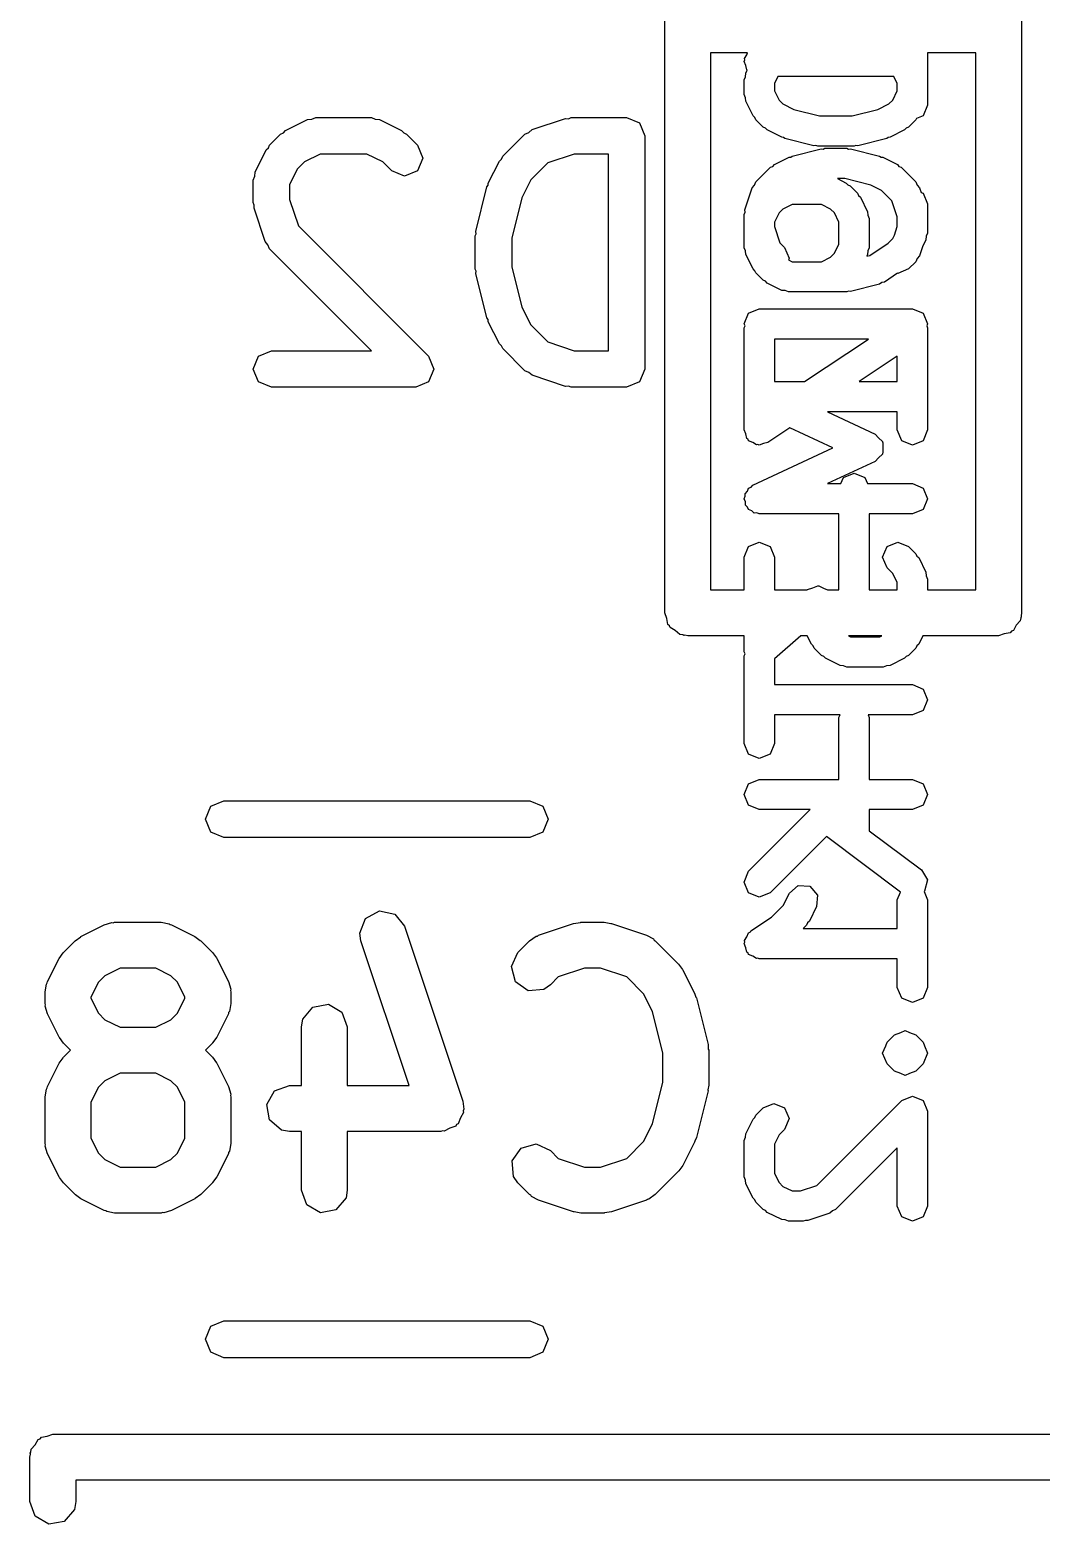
# Model space of a CAD drawing. Extents: x 1.69 to 4.61, y -2.76 to -1.24.
# Drawn here: x 1.9154 to 2.0455, y -2.1422 to -1.95 of the extents above; entities that cross this region are included whole.
import ezdxf

# ---------------------------------------------------------------- set-up
doc = ezdxf.new("R2010")
doc.units = 0
doc.header["$MEASUREMENT"] = 0
doc.layers.add('BLACK', color=7, linetype='CONTINUOUS')

msp = doc.modelspace()

# ---------------------------------------------------------------- linework, layer by layer
at = {"layer": 'BLACK', "linetype": 'CONTINUOUS'}
for p, q in [((1.99705, -2.025), (1.99705, -1.9225)), ((2.04295, -1.92901), (2.04295, -2.025)), ((2.00771, -1.95295), (2.00295, -1.95295)), ((2.00295, -1.95295), (2.00295, -2.02205)), ((2.00761, -1.95319), (2.00771, -1.95295)), ((2.03086, -1.95295), (2.03086, -1.95968)), ((2.03705, -1.95295), (2.03086, -1.95295)), ((2.03705, -2.02205), (2.03705, -1.95295)), ((2.00726, -1.95405), (2.00734, -1.95386)), ((2.00748, -1.95457), (2.00726, -1.95405)), ((2.0073, -1.95367), (2.00761, -1.95319)), ((2.00734, -1.95386), (2.0073, -1.95367)), ((2.00759, -1.95513), (2.00748, -1.95457)), ((2.00726, -1.95644), (2.00743, -1.95602)), ((2.00726, -1.95832), (2.00726, -1.95644)), ((2.00743, -1.95602), (2.00747, -1.95557)), ((2.00747, -1.95557), (2.00766, -1.95518)), ((2.00766, -1.95518), (2.00759, -1.95513)), ((2.01161, -1.956), (2.01116, -1.9569)), ((2.01116, -1.9569), (2.01116, -1.95786)), ((2.02651, -1.956), (2.01161, -1.956)), ((2.02696, -1.9569), (2.02651, -1.956)), ((2.02696, -1.95786), (2.02696, -1.9569)), ((2.00743, -1.95874), (2.00726, -1.95832)), ((2.00747, -1.95919), (2.00743, -1.95874)), ((2.01116, -1.95786), (2.01175, -1.95904)), ((2.02637, -1.95904), (2.02696, -1.95786)), ((2.0084, -1.96106), (2.00747, -1.95919)), ((2.01175, -1.95904), (2.01224, -1.95953)), ((2.01224, -1.95953), (2.01364, -1.96023)), ((2.01364, -1.96023), (2.01696, -1.96106)), ((2.02117, -1.96106), (2.02448, -1.96023)), ((2.02448, -1.96023), (2.02588, -1.95953)), ((2.02588, -1.95953), (2.02637, -1.95904)), ((2.03086, -1.95968), (2.03029, -1.96106)), ((1.94823, -1.96296), (1.95109, -1.96153)), ((1.95109, -1.96153), (1.95164, -1.96149)), ((1.95164, -1.96149), (1.95214, -1.96128)), ((1.95214, -1.96128), (1.95929, -1.96128)), ((1.95929, -1.96128), (1.95979, -1.96149)), ((1.95979, -1.96149), (1.96034, -1.96153)), ((1.96034, -1.96153), (1.96319, -1.96296)), ((1.97997, -1.96283), (1.98426, -1.9614)), ((1.98426, -1.9614), (1.98464, -1.96143)), ((1.98464, -1.96143), (1.985, -1.96128)), ((1.985, -1.96128), (1.99214, -1.96128)), ((1.99214, -1.96128), (1.9938, -1.96197)), ((1.9938, -1.96197), (1.99449, -1.96363)), ((2.00865, -1.96128), (2.0084, -1.96106)), ((2.00877, -1.96157), (2.00865, -1.96128)), ((2.00971, -1.96251), (2.00877, -1.96157)), ((2.01, -1.96263), (2.00971, -1.96251)), ((2.01021, -1.96288), (2.01, -1.96263)), ((2.01696, -1.96106), (2.02117, -1.96106)), ((2.02812, -1.96263), (2.02791, -1.96288)), ((2.02841, -1.96251), (2.02812, -1.96263)), ((2.02935, -1.96157), (2.02841, -1.96251)), ((2.02942, -1.96142), (2.02935, -1.96157)), ((2.03029, -1.96106), (2.02942, -1.96142)), ((1.9462, -1.96483), (1.94762, -1.9634)), ((1.94762, -1.9634), (1.94798, -1.96325)), ((1.94798, -1.96325), (1.94823, -1.96296)), ((1.96319, -1.96296), (1.96345, -1.96325)), ((1.96345, -1.96325), (1.9638, -1.9634)), ((1.9638, -1.9634), (1.96523, -1.96483)), ((1.9762, -1.96626), (1.97905, -1.9634)), ((1.97905, -1.9634), (1.97956, -1.96319)), ((1.97956, -1.96319), (1.97997, -1.96283)), ((1.99449, -1.96363), (1.99449, -1.99363)), ((2.01209, -1.96381), (2.01021, -1.96288)), ((2.01231, -1.96383), (2.01209, -1.96381)), ((2.01249, -1.96396), (2.01231, -1.96383)), ((2.01624, -1.9649), (2.01249, -1.96396)), ((2.02563, -1.96396), (2.02188, -1.9649)), ((2.02581, -1.96383), (2.02563, -1.96396)), ((2.02603, -1.96381), (2.02581, -1.96383)), ((2.02791, -1.96288), (2.02603, -1.96381)), ((1.94433, -1.9683), (1.94576, -1.96544)), ((1.94576, -1.96544), (1.94605, -1.96519)), ((1.94605, -1.96519), (1.9462, -1.96483)), ((1.9527, -1.96598), (1.95068, -1.96699)), ((1.95873, -1.96598), (1.9527, -1.96598)), ((1.96075, -1.96699), (1.95873, -1.96598)), ((1.96523, -1.96483), (1.96592, -1.96649)), ((1.96592, -1.96649), (1.96523, -1.96815)), ((1.97605, -1.96662), (1.9762, -1.96626)), ((1.98538, -1.96598), (1.98198, -1.96712)), ((1.98979, -1.96598), (1.98538, -1.96598)), ((1.98979, -1.99128), (1.98979, -1.96598)), ((2.01115, -1.96731), (2.01303, -1.96637)), ((2.01303, -1.96637), (2.01325, -1.96636)), ((2.01325, -1.96636), (2.01343, -1.96623)), ((2.01343, -1.96623), (2.01718, -1.96529)), ((2.01649, -1.96486), (2.01624, -1.9649)), ((2.01672, -1.96496), (2.01649, -1.96486)), ((2.02141, -1.96496), (2.01672, -1.96496)), ((2.01718, -1.96529), (2.01743, -1.96533)), ((2.01743, -1.96533), (2.01765, -1.96523)), ((2.01765, -1.96523), (2.02047, -1.96523)), ((2.02047, -1.96523), (2.0207, -1.96533)), ((2.0207, -1.96533), (2.02094, -1.96529)), ((2.02094, -1.96529), (2.02469, -1.96623)), ((2.02163, -1.96486), (2.02141, -1.96496)), ((2.02188, -1.9649), (2.02163, -1.96486)), ((2.02469, -1.96623), (2.02487, -1.96636)), ((2.02487, -1.96636), (2.02509, -1.96637)), ((2.02509, -1.96637), (2.02697, -1.96731)), ((1.94429, -1.96884), (1.94433, -1.9683)), ((1.94979, -1.96788), (1.94878, -1.9699)), ((1.95068, -1.96699), (1.94979, -1.96788)), ((1.96191, -1.96815), (1.96075, -1.96699)), ((1.96357, -1.96884), (1.96191, -1.96815)), ((1.96523, -1.96815), (1.96357, -1.96884)), ((1.97433, -1.96973), (1.97576, -1.96687)), ((1.97576, -1.96687), (1.97605, -1.96662)), ((1.98198, -1.96712), (1.97979, -1.96931)), ((2.00877, -1.96955), (2.01065, -1.96768)), ((2.01065, -1.96768), (2.01094, -1.96756)), ((2.01094, -1.96756), (2.01115, -1.96731)), ((2.02697, -1.96731), (2.02718, -1.96756)), ((2.02718, -1.96756), (2.02748, -1.96768)), ((2.02748, -1.96768), (2.02935, -1.96955)), ((1.94408, -1.96935), (1.94429, -1.96884)), ((1.94408, -1.97221), (1.94408, -1.96935)), ((1.94878, -1.9699), (1.94878, -1.97182)), ((1.97272, -1.97592), (1.97415, -1.97021)), ((1.97415, -1.97021), (1.97431, -1.96999)), ((1.97431, -1.96999), (1.97433, -1.96973)), ((1.97979, -1.96931), (1.97865, -1.9716)), ((2.00736, -1.97313), (2.0083, -1.97032)), ((2.0083, -1.97032), (2.0086, -1.96997)), ((2.0086, -1.96997), (2.00877, -1.96955)), ((2.02023, -1.96913), (2.01925, -1.96913)), ((2.01925, -1.96913), (2.0204, -1.96971)), ((2.02354, -1.96996), (2.02023, -1.96913)), ((2.0204, -1.96971), (2.02061, -1.96995)), ((2.02061, -1.96995), (2.02091, -1.97007)), ((2.02091, -1.97007), (2.02185, -1.97101)), ((2.02494, -1.97066), (2.02354, -1.96996)), ((2.02935, -1.96955), (2.02953, -1.96997)), ((2.02953, -1.96997), (2.02982, -1.97032)), ((2.02982, -1.97032), (2.03002, -1.9709)), ((1.94423, -1.97256), (1.94408, -1.97221)), ((1.94878, -1.97182), (1.94991, -1.97522)), ((1.97865, -1.9716), (1.97735, -1.97678)), ((2.02185, -1.97101), (2.02197, -1.97131)), ((2.02197, -1.97131), (2.02221, -1.97152)), ((2.02221, -1.97152), (2.02315, -1.97339)), ((2.02627, -1.97199), (2.02494, -1.97066)), ((2.02696, -1.97406), (2.02627, -1.97199)), ((2.03002, -1.9709), (2.03029, -1.97101)), ((2.03029, -1.97101), (2.03086, -1.97239)), ((1.9442, -1.97295), (1.94423, -1.97256)), ((1.94563, -1.97723), (1.9442, -1.97295)), ((2.00726, -1.97375), (2.00738, -1.97345)), ((2.00726, -1.97426), (2.00726, -1.97375)), ((2.00726, -1.97802), (2.00726, -1.97426)), ((2.00738, -1.97345), (2.00736, -1.97313)), ((2.01175, -1.97354), (2.01116, -1.97472)), ((2.01224, -1.97305), (2.01175, -1.97354)), ((2.01342, -1.97246), (2.01224, -1.97305)), ((2.01719, -1.97246), (2.01342, -1.97246)), ((2.01837, -1.97305), (2.01719, -1.97246)), ((2.01887, -1.97354), (2.01837, -1.97305)), ((2.01946, -1.97472), (2.01887, -1.97354)), ((2.02315, -1.97339), (2.02318, -1.97384)), ((2.02318, -1.97384), (2.02336, -1.97426)), ((2.02336, -1.97426), (2.02336, -1.97802)), ((2.02696, -1.97531), (2.02696, -1.97406)), ((2.03086, -1.97239), (2.03086, -1.97614)), ((1.94991, -1.97522), (1.96666, -1.99197)), ((1.97276, -1.97622), (1.97272, -1.97592)), ((2.01116, -1.97472), (2.01116, -1.97531)), ((2.01116, -1.97531), (2.01185, -1.97738)), ((2.01946, -1.97756), (2.01946, -1.97472)), ((2.02659, -1.97643), (2.02696, -1.97531)), ((2.03086, -1.97614), (2.03069, -1.97656)), ((1.94599, -1.97765), (1.94563, -1.97723)), ((1.9462, -1.97815), (1.94599, -1.97765)), ((1.97265, -1.97649), (1.97276, -1.97622)), ((1.97265, -1.98078), (1.97265, -1.97649)), ((1.97735, -1.97678), (1.97735, -1.98049)), ((2.00743, -1.97844), (2.00726, -1.97802)), ((2.01185, -1.97738), (2.01247, -1.978)), ((2.01247, -1.978), (2.01304, -1.97938)), ((2.01887, -1.97874), (2.01946, -1.97756)), ((2.02336, -1.97802), (2.02318, -1.97844)), ((2.02342, -1.97902), (2.02579, -1.97744)), ((2.02579, -1.97744), (2.02637, -1.97686)), ((2.02637, -1.97686), (2.02659, -1.97643)), ((2.0302, -1.97792), (2.02982, -1.97905)), ((2.03065, -1.97701), (2.0302, -1.97792)), ((2.03069, -1.97656), (2.03065, -1.97701)), ((1.95933, -1.99128), (1.9462, -1.97815)), ((2.00747, -1.97889), (2.00743, -1.97844)), ((2.0084, -1.98076), (2.00747, -1.97889)), ((2.01304, -1.97938), (2.01295, -1.97958)), ((2.01295, -1.97958), (2.01342, -1.97982)), ((2.01342, -1.97982), (2.01719, -1.97982)), ((2.01719, -1.97982), (2.01837, -1.97923)), ((2.01837, -1.97923), (2.01887, -1.97874)), ((2.02315, -1.97889), (2.02304, -1.97912)), ((2.02304, -1.97912), (2.02342, -1.97902)), ((2.02318, -1.97844), (2.02315, -1.97889)), ((2.02935, -1.97982), (2.02841, -1.98076)), ((2.02953, -1.9794), (2.02935, -1.97982)), ((2.02982, -1.97905), (2.02953, -1.9794)), ((1.97276, -1.98105), (1.97265, -1.98078)), ((1.97272, -1.98135), (1.97276, -1.98105)), ((1.97415, -1.98706), (1.97272, -1.98135)), ((1.97735, -1.98049), (1.97865, -1.98567)), ((2.00865, -1.98098), (2.0084, -1.98076)), ((2.00877, -1.98127), (2.00865, -1.98098)), ((2.00971, -1.98221), (2.00877, -1.98127)), ((2.02701, -1.98132), (2.0253, -1.98245)), ((2.02703, -1.98133), (2.02701, -1.98132)), ((2.02841, -1.98076), (2.02703, -1.98133)), ((2.01, -1.98233), (2.00971, -1.98221)), ((2.01021, -1.98258), (2.01, -1.98233)), ((2.01209, -1.98351), (2.01021, -1.98258)), ((2.01254, -1.98355), (2.01209, -1.98351)), ((2.01296, -1.98372), (2.01254, -1.98355)), ((2.02047, -1.98372), (2.01296, -1.98372)), ((2.0207, -1.98362), (2.02047, -1.98372)), ((2.02094, -1.98366), (2.0207, -1.98362)), ((2.02469, -1.98272), (2.02094, -1.98366)), ((2.02497, -1.98252), (2.02469, -1.98272)), ((2.0253, -1.98245), (2.02497, -1.98252)), ((1.97865, -1.98567), (1.97979, -1.98796)), ((1.97431, -1.98728), (1.97415, -1.98706)), ((1.97433, -1.98754), (1.97431, -1.98728)), ((1.97576, -1.9904), (1.97433, -1.98754)), ((2.00726, -1.98782), (2.00783, -1.98644)), ((2.00783, -1.98644), (2.00921, -1.98587)), ((2.00921, -1.98587), (2.02891, -1.98587)), ((2.02891, -1.98587), (2.03029, -1.98644)), ((2.03029, -1.98644), (2.03086, -1.98782)), ((1.97979, -1.98796), (1.98198, -1.99015)), ((2.00737, -1.98808), (2.00726, -1.98782)), ((2.00726, -1.98834), (2.00737, -1.98808)), ((2.00726, -2.00147), (2.00726, -1.98834)), ((2.03086, -1.98782), (2.03075, -1.98808)), ((2.03075, -1.98808), (2.03086, -1.98834)), ((2.03086, -1.98834), (2.03086, -2.00147)), ((1.94477, -1.99197), (1.94643, -1.99128)), ((1.94643, -1.99128), (1.95933, -1.99128)), ((1.97605, -1.99065), (1.97576, -1.9904)), ((1.9762, -1.99101), (1.97605, -1.99065)), ((1.97905, -1.99387), (1.9762, -1.99101)), ((1.98198, -1.99015), (1.98538, -1.99128)), ((1.98538, -1.99128), (1.98979, -1.99128)), ((2.01116, -1.98977), (2.01116, -1.99525)), ((2.02325, -1.98977), (2.01116, -1.98977)), ((2.01502, -1.99525), (2.02325, -1.98977)), ((1.94408, -1.99363), (1.94477, -1.99197)), ((1.96666, -1.99197), (1.96735, -1.99363)), ((2.02696, -1.99198), (2.02205, -1.99525)), ((2.02696, -1.99525), (2.02696, -1.99198)), ((1.94477, -1.9953), (1.94408, -1.99363)), ((1.94643, -1.99598), (1.94477, -1.9953)), ((1.96666, -1.9953), (1.965, -1.99598)), ((1.96735, -1.99363), (1.96666, -1.9953)), ((1.97956, -1.99408), (1.97905, -1.99387)), ((1.97997, -1.99443), (1.97956, -1.99408)), ((1.98426, -1.99586), (1.97997, -1.99443)), ((1.9938, -1.9953), (1.99214, -1.99598)), ((1.99449, -1.99363), (1.9938, -1.9953)), ((2.01116, -1.99525), (2.01502, -1.99525)), ((2.02205, -1.99525), (2.02696, -1.99525)), ((1.965, -1.99598), (1.94643, -1.99598)), ((1.98464, -1.99584), (1.98426, -1.99586)), ((1.985, -1.99598), (1.98464, -1.99584)), ((1.99214, -1.99598), (1.985, -1.99598)), ((2.02696, -1.99915), (2.018, -1.99915)), ((2.018, -1.99915), (2.02411, -2.002)), ((2.02696, -2.00147), (2.02696, -1.99915)), ((2.01315, -2.00119), (2.01029, -2.00309)), ((2.01867, -2.00377), (2.01315, -2.00119)), ((2.00748, -2.00199), (2.00726, -2.00147)), ((2.00759, -2.00255), (2.00748, -2.00199)), ((2.00776, -2.00266), (2.00759, -2.00255)), ((2.00783, -2.00285), (2.00776, -2.00266)), ((2.00836, -2.00307), (2.00783, -2.00285)), ((2.00883, -2.00338), (2.00836, -2.00307)), ((2.01029, -2.00309), (2.00974, -2.0032)), ((2.02411, -2.002), (2.02456, -2.00249)), ((2.02456, -2.00249), (2.02505, -2.00294)), ((2.02505, -2.00294), (2.02505, -2.00303)), ((2.02505, -2.00303), (2.02511, -2.0031)), ((2.02511, -2.0031), (2.02509, -2.00377)), ((2.02753, -2.00285), (2.02696, -2.00147)), ((2.02891, -2.00342), (2.02753, -2.00285)), ((2.03029, -2.00285), (2.02891, -2.00342)), ((2.03086, -2.00147), (2.03029, -2.00285)), ((2.00839, -2.00857), (2.01867, -2.00377)), ((2.00903, -2.00334), (2.00883, -2.00338)), ((2.00921, -2.00342), (2.00903, -2.00334)), ((2.00974, -2.0032), (2.00921, -2.00342)), ((2.02456, -2.00504), (2.02411, -2.00553)), ((2.02505, -2.00459), (2.02456, -2.00504)), ((2.02511, -2.00443), (2.02505, -2.0045)), ((2.02505, -2.0045), (2.02505, -2.00459)), ((2.02509, -2.00377), (2.02511, -2.00443)), ((2.02411, -2.00553), (2.018, -2.00838)), ((2.00783, -2.00895), (2.00815, -2.00882)), ((2.00815, -2.00882), (2.00839, -2.00857)), ((2.018, -2.00838), (2.0197, -2.00838)), ((2.0197, -2.00838), (2.02003, -2.00759)), ((2.02003, -2.00759), (2.02141, -2.00702)), ((2.02141, -2.00702), (2.02278, -2.00759)), ((2.02278, -2.00759), (2.02311, -2.00838)), ((2.02311, -2.00838), (2.02891, -2.00838)), ((2.02891, -2.00838), (2.03029, -2.00895)), ((2.00726, -2.01033), (2.00739, -2.01001)), ((2.00742, -2.01073), (2.00726, -2.01033)), ((2.00738, -2.00967), (2.00767, -2.00935)), ((2.00739, -2.01001), (2.00738, -2.00967)), ((2.00744, -2.01116), (2.00742, -2.01073)), ((2.00767, -2.00935), (2.00783, -2.00895)), ((2.03029, -2.00895), (2.03086, -2.01033)), ((2.03086, -2.01033), (2.03029, -2.01171)), ((2.0077, -2.01139), (2.00744, -2.01116)), ((2.00783, -2.01171), (2.0077, -2.01139)), ((2.00823, -2.01188), (2.00783, -2.01171)), ((2.00854, -2.01217), (2.00823, -2.01188)), ((2.00889, -2.01215), (2.00854, -2.01217)), ((2.00921, -2.01228), (2.00889, -2.01215)), ((2.01946, -2.01228), (2.00921, -2.01228)), ((2.01946, -2.02205), (2.01946, -2.01228)), ((2.02891, -2.01228), (2.02336, -2.01228)), ((2.02336, -2.01228), (2.02336, -2.02205)), ((2.03029, -2.01171), (2.02891, -2.01228)), ((2.00726, -2.01784), (2.00783, -2.01646)), ((2.00783, -2.01646), (2.00921, -2.01589)), ((2.00921, -2.01589), (2.01059, -2.01646)), ((2.01059, -2.01646), (2.01116, -2.01784)), ((2.02508, -2.01784), (2.02566, -2.01646)), ((2.02566, -2.01646), (2.02703, -2.01589)), ((2.02703, -2.01589), (2.02841, -2.01646)), ((2.02841, -2.01646), (2.02935, -2.0174)), ((2.00726, -2.02205), (2.00726, -2.01784)), ((2.01116, -2.01784), (2.01116, -2.02205)), ((2.02566, -2.01922), (2.02508, -2.01784)), ((2.02935, -2.0174), (2.02947, -2.01769)), ((2.02947, -2.01769), (2.02972, -2.0179)), ((2.02972, -2.0179), (2.03065, -2.01978)), ((2.02637, -2.01993), (2.02566, -2.01922)), ((2.02696, -2.02111), (2.02637, -2.01993)), ((2.03065, -2.01978), (2.03069, -2.02023)), ((2.03069, -2.02023), (2.03086, -2.02065)), ((2.00295, -2.02205), (2.00726, -2.02205)), ((2.01116, -2.02205), (2.01538, -2.02205)), ((2.01538, -2.02205), (2.01543, -2.022)), ((2.01543, -2.022), (2.01608, -2.02178)), ((2.01608, -2.02178), (2.01672, -2.02152)), ((2.01672, -2.02152), (2.01678, -2.02154)), ((2.01678, -2.02154), (2.01685, -2.02152)), ((2.01685, -2.02152), (2.01746, -2.02183)), ((2.01746, -2.02183), (2.018, -2.02205)), ((2.018, -2.02205), (2.01946, -2.02205)), ((2.02336, -2.02205), (2.02696, -2.02205)), ((2.02696, -2.02205), (2.02696, -2.02111)), ((2.03086, -2.02065), (2.03086, -2.02205)), ((2.03086, -2.02205), (2.03705, -2.02205)), ((1.99731, -2.02572), (1.99705, -2.025)), ((1.99744, -2.02648), (1.99731, -2.02572)), ((2.04277, -2.02601), (2.04228, -2.0266)), ((2.04284, -2.02563), (2.04277, -2.02601)), ((2.04291, -2.02551), (2.04284, -2.02563)), ((2.04295, -2.025), (2.04289, -2.02538)), ((2.04289, -2.02538), (2.04291, -2.02551)), ((1.99765, -2.02665), (1.99744, -2.02648)), ((1.99774, -2.0269), (1.99765, -2.02665)), ((1.9984, -2.02728), (1.99774, -2.0269)), ((1.99899, -2.02777), (1.9984, -2.02728)), ((1.99937, -2.02784), (1.99899, -2.02777)), ((1.99949, -2.02791), (1.99937, -2.02784)), ((1.99962, -2.02789), (1.99949, -2.02791)), ((2, -2.02795), (1.99962, -2.02789)), ((2.00726, -2.02795), (2, -2.02795)), ((2.00726, -2.03003), (2.00726, -2.02795)), ((2.01455, -2.02795), (2.01116, -2.03092)), ((2.01537, -2.02795), (2.01455, -2.02795)), ((2.01591, -2.02903), (2.01537, -2.02795)), ((2.02067, -2.02795), (2.02093, -2.02808)), ((2.02496, -2.02795), (2.02067, -2.02795)), ((2.02093, -2.02808), (2.0247, -2.02808)), ((2.0247, -2.02808), (2.02496, -2.02795)), ((2.03025, -2.02795), (2.02972, -2.02903)), ((2.04, -2.02795), (2.03025, -2.02795)), ((2.04072, -2.02769), (2.04, -2.02795)), ((2.04148, -2.02756), (2.04072, -2.02769)), ((2.04165, -2.02735), (2.04148, -2.02756)), ((2.0419, -2.02726), (2.04165, -2.02735)), ((2.04228, -2.0266), (2.0419, -2.02726)), ((2.00737, -2.03029), (2.00726, -2.03003)), ((2.01615, -2.02924), (2.01591, -2.02903)), ((2.01627, -2.02954), (2.01615, -2.02924)), ((2.01721, -2.03047), (2.01627, -2.02954)), ((2.02935, -2.02954), (2.02841, -2.03047)), ((2.02947, -2.02924), (2.02935, -2.02954)), ((2.02972, -2.02903), (2.02947, -2.02924)), ((2.00726, -2.03055), (2.00737, -2.03029)), ((2.00726, -2.04181), (2.00726, -2.03055)), ((2.01116, -2.03092), (2.01116, -2.03423)), ((2.01751, -2.0306), (2.01721, -2.03047)), ((2.01772, -2.03084), (2.01751, -2.0306)), ((2.0196, -2.03178), (2.01772, -2.03084)), ((2.02005, -2.03181), (2.0196, -2.03178)), ((2.02047, -2.03198), (2.02005, -2.03181)), ((2.02558, -2.03181), (2.02516, -2.03198)), ((2.02603, -2.03178), (2.02558, -2.03181)), ((2.02791, -2.03084), (2.02603, -2.03178)), ((2.02812, -2.0306), (2.02791, -2.03084)), ((2.02841, -2.03047), (2.02812, -2.0306)), ((2.02516, -2.03198), (2.02047, -2.03198)), ((2.01116, -2.03423), (2.02891, -2.03423)), ((2.02891, -2.03423), (2.03029, -2.0348)), ((2.03029, -2.0348), (2.03086, -2.03618)), ((2.03029, -2.03756), (2.02891, -2.03813)), ((2.03086, -2.03618), (2.03029, -2.03756)), ((2.0196, -2.03813), (2.01116, -2.03813)), ((2.01116, -2.03813), (2.01116, -2.04181)), ((2.01946, -2.03848), (2.0196, -2.03813)), ((2.01946, -2.04642), (2.01946, -2.03848)), ((2.02891, -2.03813), (2.02321, -2.03813)), ((2.02321, -2.03813), (2.02336, -2.03848)), ((2.02336, -2.03848), (2.02336, -2.04642)), ((2.00783, -2.04319), (2.00726, -2.04181)), ((2.00921, -2.04376), (2.00783, -2.04319)), ((2.01059, -2.04319), (2.00921, -2.04376)), ((2.01116, -2.04181), (2.01059, -2.04319)), ((2.00726, -2.04837), (2.00783, -2.04699)), ((2.00783, -2.04699), (2.00921, -2.04642)), ((2.00921, -2.04642), (2.01946, -2.04642)), ((2.02336, -2.04642), (2.02891, -2.04642)), ((2.02891, -2.04642), (2.03029, -2.04699)), ((2.03029, -2.04699), (2.03086, -2.04837)), ((1.93864, -2.04987), (1.94031, -2.04917)), ((1.94031, -2.04917), (1.97969, -2.04917)), ((1.97969, -2.04917), (1.98136, -2.04987)), ((2.00783, -2.04975), (2.00726, -2.04837)), ((2.03086, -2.04837), (2.03029, -2.04975)), ((1.93795, -2.05154), (1.93864, -2.04987)), ((1.98136, -2.04987), (1.98205, -2.05154)), ((2.00921, -2.05032), (2.00783, -2.04975)), ((2.00783, -2.05825), (2.01576, -2.05032)), ((2.01576, -2.05032), (2.00921, -2.05032)), ((2.02891, -2.05032), (2.02336, -2.05032)), ((2.02336, -2.05032), (2.02336, -2.05303)), ((2.03029, -2.04975), (2.02891, -2.05032)), ((1.93864, -2.05321), (1.93795, -2.05154)), ((1.98205, -2.05154), (1.98136, -2.05321)), ((2.02336, -2.05303), (2.03008, -2.05807)), ((1.94031, -2.0539), (1.93864, -2.05321)), ((1.97969, -2.0539), (1.94031, -2.0539)), ((1.98136, -2.05321), (1.97969, -2.0539)), ((2.01784, -2.05376), (2.01059, -2.06101)), ((2.02738, -2.06092), (2.01784, -2.05376)), ((2.00726, -2.05963), (2.00783, -2.05825)), ((2.03008, -2.05807), (2.03084, -2.05936)), ((2.00783, -2.06101), (2.00726, -2.05963)), ((2.0131, -2.06106), (2.01422, -2.06008)), ((2.01422, -2.06008), (2.01571, -2.06018)), ((2.01571, -2.06018), (2.01669, -2.06131)), ((2.03084, -2.05936), (2.03047, -2.0608)), ((2.00921, -2.06158), (2.00783, -2.06101)), ((2.01059, -2.06101), (2.00921, -2.06158)), ((2.01078, -2.06417), (2.0123, -2.06265)), ((2.0123, -2.06265), (2.0131, -2.06106)), ((2.01669, -2.06131), (2.01658, -2.0628)), ((2.02696, -2.06193), (2.02738, -2.06092)), ((2.02696, -2.06561), (2.02696, -2.06193)), ((2.03047, -2.0608), (2.03041, -2.06084)), ((2.03041, -2.06084), (2.03086, -2.06193)), ((2.03086, -2.06193), (2.03086, -2.07319)), ((1.9578, -2.06619), (1.95854, -2.06431)), ((1.95854, -2.06431), (1.96032, -2.06335)), ((1.96032, -2.06335), (1.9623, -2.06375)), ((1.9623, -2.06375), (1.96355, -2.06533)), ((2.00813, -2.06593), (2.01078, -2.06417)), ((2.01658, -2.0628), (2.01565, -2.06468)), ((1.92193, -2.06663), (1.92493, -2.06513)), ((1.92493, -2.06513), (1.92592, -2.06483)), ((1.92592, -2.06483), (1.92609, -2.06488)), ((1.92609, -2.06488), (1.92625, -2.06481)), ((1.92625, -2.06481), (1.93225, -2.06481)), ((1.93225, -2.06481), (1.93326, -2.06499)), ((1.93326, -2.06499), (1.9334, -2.06511)), ((1.9334, -2.06511), (1.93357, -2.06513)), ((1.93357, -2.06513), (1.93657, -2.06663)), ((1.95795, -2.0672), (1.9578, -2.06619)), ((1.96355, -2.06533), (1.97105, -2.08783)), ((1.98068, -2.06658), (1.98081, -2.06647)), ((1.98081, -2.06647), (1.98531, -2.06497)), ((1.98531, -2.06497), (1.98619, -2.06484)), ((1.98619, -2.06484), (1.98625, -2.06481)), ((1.98625, -2.06481), (1.98925, -2.06481)), ((1.98925, -2.06481), (1.99012, -2.06497)), ((1.99012, -2.06497), (1.99018, -2.06497)), ((1.99018, -2.06497), (1.99468, -2.06647)), ((1.99468, -2.06647), (1.99558, -2.06695)), ((2.00761, -2.0667), (2.00783, -2.06618)), ((2.00783, -2.06618), (2.00802, -2.0661)), ((2.00802, -2.0661), (2.00813, -2.06593)), ((2.01528, -2.06518), (2.01486, -2.06561)), ((2.01486, -2.06561), (2.02696, -2.06561)), ((2.0154, -2.06489), (2.01528, -2.06518)), ((2.01565, -2.06468), (2.0154, -2.06489)), ((1.91967, -2.06868), (1.92117, -2.06718)), ((1.92117, -2.06718), (1.92189, -2.06667)), ((1.92189, -2.06667), (1.92193, -2.06663)), ((1.93657, -2.06663), (1.93728, -2.06715)), ((1.93728, -2.06715), (1.93734, -2.06718)), ((1.93734, -2.06718), (1.93884, -2.06868)), ((1.96415, -2.08581), (1.95795, -2.0672)), ((1.97816, -2.06868), (1.97966, -2.06718)), ((1.97966, -2.06718), (1.9805, -2.06659)), ((1.9805, -2.06659), (1.98068, -2.06658)), ((1.99558, -2.06695), (1.99567, -2.0671)), ((1.99567, -2.0671), (1.99583, -2.06718)), ((1.99583, -2.06718), (1.99883, -2.07018)), ((2.00726, -2.06756), (2.00734, -2.06737)), ((2.00748, -2.06808), (2.00726, -2.06756)), ((2.0073, -2.06717), (2.00761, -2.0667)), ((2.00734, -2.06737), (2.0073, -2.06717)), ((2.00759, -2.06864), (2.00748, -2.06808)), ((1.91761, -2.07245), (1.91911, -2.06945)), ((1.91911, -2.06945), (1.91964, -2.06874)), ((1.91964, -2.06874), (1.91967, -2.06868)), ((1.93884, -2.06868), (1.93935, -2.0694)), ((1.93935, -2.0694), (1.93939, -2.06945)), ((1.93939, -2.06945), (1.94089, -2.07245)), ((1.97731, -2.07051), (1.97816, -2.06868)), ((1.99883, -2.07018), (1.99934, -2.0709)), ((2.00776, -2.06875), (2.00759, -2.06864)), ((2.00783, -2.06894), (2.00776, -2.06875)), ((2.00836, -2.06915), (2.00783, -2.06894)), ((2.00883, -2.06947), (2.00836, -2.06915)), ((2.00903, -2.06943), (2.00883, -2.06947)), ((2.00921, -2.06951), (2.00903, -2.06943)), ((2.02696, -2.06951), (2.00921, -2.06951)), ((2.02696, -2.07319), (2.02696, -2.06951)), ((1.925, -2.07169), (1.92418, -2.07252)), ((1.92695, -2.07072), (1.925, -2.07169)), ((1.93156, -2.07072), (1.92695, -2.07072)), ((1.9335, -2.07169), (1.93156, -2.07072)), ((1.93433, -2.07252), (1.9335, -2.07169)), ((1.97783, -2.07246), (1.97731, -2.07051)), ((1.98334, -2.07185), (1.98234, -2.07286)), ((1.98673, -2.07072), (1.98334, -2.07185)), ((1.98877, -2.07072), (1.98673, -2.07072)), ((1.99215, -2.07185), (1.98877, -2.07072)), ((1.99432, -2.07402), (1.99215, -2.07185)), ((1.99934, -2.0709), (1.99939, -2.07095)), ((1.99939, -2.07095), (2.00089, -2.07395)), ((1.9173, -2.07377), (1.91748, -2.07276)), ((1.9173, -2.07527), (1.9173, -2.07377)), ((1.91748, -2.07276), (1.91759, -2.07262)), ((1.91759, -2.07262), (1.91761, -2.07245)), ((1.92418, -2.07252), (1.92321, -2.07446)), ((1.9353, -2.07446), (1.93433, -2.07252)), ((1.94089, -2.07245), (1.94119, -2.07343)), ((1.94119, -2.07343), (1.94115, -2.0736)), ((1.94115, -2.0736), (1.94121, -2.07377)), ((1.94121, -2.07377), (1.94121, -2.07527)), ((1.97948, -2.07362), (1.97783, -2.07246)), ((1.9815, -2.07344), (1.97948, -2.07362)), ((1.98234, -2.07286), (1.9815, -2.07344)), ((1.99546, -2.0763), (1.99432, -2.07402)), ((2.00089, -2.07395), (2.00103, -2.07443)), ((2.02753, -2.07456), (2.02696, -2.07319)), ((2.03086, -2.07319), (2.03029, -2.07456)), ((1.91736, -2.07543), (1.9173, -2.07527)), ((1.91732, -2.0756), (1.91736, -2.07543)), ((1.91761, -2.07659), (1.91732, -2.0756)), ((1.92321, -2.07446), (1.92321, -2.07457)), ((1.92321, -2.07457), (1.92418, -2.07652)), ((1.93433, -2.07652), (1.9353, -2.07457)), ((1.9353, -2.07457), (1.9353, -2.07446)), ((1.94121, -2.07527), (1.94103, -2.07628)), ((1.95048, -2.07726), (1.95177, -2.07571)), ((1.95177, -2.07571), (1.95376, -2.07536)), ((1.95376, -2.07536), (1.95551, -2.07637)), ((2.00103, -2.07443), (2.00111, -2.07455)), ((2.00111, -2.07455), (2.00261, -2.08055)), ((2.02891, -2.07514), (2.02753, -2.07456)), ((2.03029, -2.07456), (2.02891, -2.07514)), ((1.91911, -2.07959), (1.91761, -2.07659)), ((1.92418, -2.07652), (1.925, -2.07734)), ((1.925, -2.07734), (1.92695, -2.07831)), ((1.93156, -2.07831), (1.9335, -2.07734)), ((1.9335, -2.07734), (1.93433, -2.07652)), ((1.94089, -2.07659), (1.93939, -2.07959)), ((1.94091, -2.07641), (1.94089, -2.07659)), ((1.94103, -2.07628), (1.94091, -2.07641)), ((1.9503, -2.07827), (1.95048, -2.07726)), ((1.95551, -2.07637), (1.9562, -2.07827)), ((1.99679, -2.08163), (1.99546, -2.0763)), ((1.91916, -2.07963), (1.91911, -2.07959)), ((1.91967, -2.08035), (1.91916, -2.07963)), ((1.92695, -2.07831), (1.93156, -2.07831)), ((1.93939, -2.07959), (1.93887, -2.0803)), ((1.9503, -2.08581), (1.9503, -2.07827)), ((1.9562, -2.07827), (1.9562, -2.08581)), ((2.02566, -2.08025), (2.02659, -2.07931)), ((2.02659, -2.07931), (2.0274, -2.07898)), ((2.02659, -2.07931), (2.02659, -2.07931)), ((2.02659, -2.07931), (2.02659, -2.07931)), ((2.0274, -2.07898), (2.02797, -2.07874)), ((2.02797, -2.07874), (2.02797, -2.07874)), ((2.02797, -2.07874), (2.02854, -2.07898)), ((2.02854, -2.07898), (2.02935, -2.07931)), ((2.02935, -2.07931), (2.02935, -2.07931)), ((2.02935, -2.07931), (2.03029, -2.08025)), ((1.92058, -2.08127), (1.91967, -2.08035)), ((1.91967, -2.08218), (1.92058, -2.08127)), ((1.93884, -2.08035), (1.93793, -2.08127)), ((1.93793, -2.08127), (1.93884, -2.08218)), ((1.93887, -2.0803), (1.93884, -2.08035)), ((1.99679, -2.0854), (1.99679, -2.08163)), ((2.00261, -2.08055), (2.00265, -2.08114)), ((2.00265, -2.08114), (2.0027, -2.08127)), ((2.0027, -2.08127), (2.0027, -2.08577)), ((2.02508, -2.08163), (2.02547, -2.08069)), ((2.02566, -2.08301), (2.02508, -2.08163)), ((2.02547, -2.08069), (2.02566, -2.08025)), ((2.02566, -2.08025), (2.02566, -2.08025)), ((2.02566, -2.08025), (2.02566, -2.08025)), ((2.03029, -2.08025), (2.03047, -2.08069)), ((2.03086, -2.08163), (2.03029, -2.08301)), ((2.03047, -2.08069), (2.03086, -2.08163)), ((1.91761, -2.08594), (1.91911, -2.08294)), ((1.91911, -2.08294), (1.91964, -2.08224)), ((1.91964, -2.08224), (1.91967, -2.08218)), ((1.93884, -2.08218), (1.93935, -2.0829)), ((1.93935, -2.0829), (1.93939, -2.08294)), ((1.93939, -2.08294), (1.94089, -2.08594)), ((2.02659, -2.08395), (2.02566, -2.08301)), ((2.02566, -2.08301), (2.02566, -2.08301)), ((2.03029, -2.08301), (2.02935, -2.08395)), ((1.925, -2.08519), (1.92418, -2.08601)), ((1.92695, -2.08422), (1.925, -2.08519)), ((1.93156, -2.08422), (1.92695, -2.08422)), ((1.9335, -2.08519), (1.93156, -2.08422)), ((1.93433, -2.08601), (1.9335, -2.08519)), ((1.99546, -2.09073), (1.99679, -2.0854)), ((2.0027, -2.08577), (2.0026, -2.08635)), ((2.0274, -2.08428), (2.02659, -2.08395)), ((2.02797, -2.08452), (2.0274, -2.08428)), ((2.02854, -2.08428), (2.02797, -2.08452)), ((2.02797, -2.08452), (2.02797, -2.08452)), ((2.02797, -2.08452), (2.02797, -2.08452)), ((2.02935, -2.08395), (2.02854, -2.08428)), ((1.9173, -2.08727), (1.91748, -2.08626)), ((1.9173, -2.09326), (1.9173, -2.08727)), ((1.91748, -2.08626), (1.91759, -2.08612)), ((1.91759, -2.08612), (1.91761, -2.08594)), ((1.92418, -2.08601), (1.92321, -2.08796)), ((1.9353, -2.08796), (1.93433, -2.08601)), ((1.94089, -2.08594), (1.94119, -2.08693)), ((1.94119, -2.08693), (1.94115, -2.0871)), ((1.94115, -2.0871), (1.94121, -2.08727)), ((1.94121, -2.08727), (1.94121, -2.09326)), ((1.94584, -2.08825), (1.94685, -2.0865)), ((1.94685, -2.0865), (1.94875, -2.08581)), ((1.94875, -2.08581), (1.9503, -2.08581)), ((1.9562, -2.08581), (1.96415, -2.08581)), ((2.00261, -2.08648), (2.00111, -2.09248)), ((2.0026, -2.08635), (2.00261, -2.08648)), ((2.02753, -2.08775), (2.02891, -2.08718)), ((2.02891, -2.08718), (2.03029, -2.08775)), ((1.92321, -2.08796), (1.92321, -2.09257)), ((1.9353, -2.09257), (1.9353, -2.08796)), ((1.94619, -2.09024), (1.94584, -2.08825)), ((1.97116, -2.08928), (1.97075, -2.08998)), ((1.97105, -2.08783), (1.9712, -2.08885)), ((1.9712, -2.08885), (1.97112, -2.08906)), ((1.97112, -2.08906), (1.97116, -2.08928)), ((2.00865, -2.08993), (2.00877, -2.08963)), ((2.00877, -2.08963), (2.00971, -2.08869)), ((2.00971, -2.08869), (2.01109, -2.08812)), ((2.01109, -2.08812), (2.01247, -2.08869)), ((2.01247, -2.08869), (2.01304, -2.09007)), ((2.0166, -2.09869), (2.02753, -2.08775)), ((2.03029, -2.08775), (2.03086, -2.08913)), ((2.03086, -2.08913), (2.03086, -2.10133)), ((1.94774, -2.09154), (1.94619, -2.09024)), ((1.94875, -2.09172), (1.94774, -2.09154)), ((1.96939, -2.0913), (1.96868, -2.09169)), ((1.97015, -2.09103), (1.96939, -2.0913)), ((1.97026, -2.09083), (1.97015, -2.09103)), ((1.97046, -2.09072), (1.97026, -2.09083)), ((1.97075, -2.08998), (1.97046, -2.09072)), ((1.99432, -2.09302), (1.99546, -2.09073)), ((2.00747, -2.09201), (2.0084, -2.09014)), ((2.0084, -2.09014), (2.00865, -2.08993)), ((2.01247, -2.09145), (2.01175, -2.09216)), ((2.01304, -2.09007), (2.01247, -2.09145)), ((1.91736, -2.09343), (1.9173, -2.09326)), ((1.91732, -2.0936), (1.91736, -2.09343)), ((1.92321, -2.09257), (1.92418, -2.09451)), ((1.93433, -2.09451), (1.9353, -2.09257)), ((1.94121, -2.09326), (1.94103, -2.09427)), ((1.9503, -2.09172), (1.94875, -2.09172)), ((1.9503, -2.09926), (1.9503, -2.09172)), ((1.96825, -2.09172), (1.9562, -2.09172)), ((1.9562, -2.09172), (1.9562, -2.09926)), ((1.96846, -2.09164), (1.96825, -2.09172)), ((1.96868, -2.09169), (1.96846, -2.09164)), ((1.97855, -2.09385), (1.9805, -2.09332)), ((1.9805, -2.09332), (1.98234, -2.09418)), ((1.99215, -2.09518), (1.99432, -2.09302)), ((2.00089, -2.09309), (1.99939, -2.09608)), ((2.0009, -2.09295), (2.00089, -2.09309)), ((2.00111, -2.09248), (2.0009, -2.09295)), ((2.00726, -2.09289), (2.00743, -2.09247)), ((2.00726, -2.09758), (2.00726, -2.09289)), ((2.00743, -2.09247), (2.00747, -2.09201)), ((2.01175, -2.09216), (2.01116, -2.09335)), ((2.01116, -2.09335), (2.01116, -2.09712)), ((1.91761, -2.09458), (1.91732, -2.0936)), ((1.91911, -2.09758), (1.91761, -2.09458)), ((1.92418, -2.09451), (1.925, -2.09534)), ((1.925, -2.09534), (1.92695, -2.09631)), ((1.93156, -2.09631), (1.9335, -2.09534)), ((1.9335, -2.09534), (1.93433, -2.09451)), ((1.94089, -2.09458), (1.93939, -2.09758)), ((1.94091, -2.09441), (1.94089, -2.09458)), ((1.94103, -2.09427), (1.94091, -2.09441)), ((1.9774, -2.0955), (1.97855, -2.09385)), ((1.98234, -2.09418), (1.98334, -2.09518)), ((1.98334, -2.09518), (1.98673, -2.09631)), ((1.98877, -2.09631), (1.99215, -2.09518)), ((2.02696, -2.09384), (2.01903, -2.10177)), ((2.02696, -2.10133), (2.02696, -2.09384)), ((1.92695, -2.09631), (1.93156, -2.09631)), ((1.97757, -2.09751), (1.9774, -2.0955)), ((1.98673, -2.09631), (1.98877, -2.09631)), ((1.99883, -2.09685), (1.99583, -2.09985)), ((1.99886, -2.09679), (1.99883, -2.09685)), ((1.99939, -2.09608), (1.99886, -2.09679)), ((2.01116, -2.09712), (2.01175, -2.0983)), ((1.91916, -2.09763), (1.91911, -2.09758)), ((1.91967, -2.09835), (1.91916, -2.09763)), ((1.92117, -2.09985), (1.91967, -2.09835)), ((1.93884, -2.09835), (1.93734, -2.09985)), ((1.93887, -2.09829), (1.93884, -2.09835)), ((1.93939, -2.09758), (1.93887, -2.09829)), ((1.97816, -2.09835), (1.97757, -2.09751)), ((1.97966, -2.09985), (1.97816, -2.09835)), ((2.00743, -2.098), (2.00726, -2.09758)), ((2.00747, -2.09845), (2.00743, -2.098)), ((2.0084, -2.10032), (2.00747, -2.09845)), ((2.01175, -2.0983), (2.01224, -2.09879)), ((2.01224, -2.09879), (2.01342, -2.09938)), ((2.01452, -2.09938), (2.0166, -2.09869)), ((1.92122, -2.09988), (1.92117, -2.09985)), ((1.92193, -2.1004), (1.92122, -2.09988)), ((1.92493, -2.1019), (1.92193, -2.1004)), ((1.93657, -2.1004), (1.93357, -2.1019)), ((1.93662, -2.10036), (1.93657, -2.1004)), ((1.93734, -2.09985), (1.93662, -2.10036)), ((1.95099, -2.10116), (1.9503, -2.09926)), ((1.95274, -2.10217), (1.95099, -2.10116)), ((1.95603, -2.10027), (1.95473, -2.10182)), ((1.9562, -2.09926), (1.95603, -2.10027)), ((1.97982, -2.09993), (1.97966, -2.09985)), ((1.97991, -2.10008), (1.97982, -2.09993)), ((1.98081, -2.10057), (1.97991, -2.10008)), ((1.98531, -2.10206), (1.98081, -2.10057)), ((1.99468, -2.10057), (1.99018, -2.10206)), ((1.99482, -2.10046), (1.99468, -2.10057)), ((1.99499, -2.10044), (1.99482, -2.10046)), ((1.99583, -2.09985), (1.99499, -2.10044)), ((2.00865, -2.10053), (2.0084, -2.10032)), ((2.00877, -2.10083), (2.00865, -2.10053)), ((2.00971, -2.10177), (2.00877, -2.10083)), ((2.01342, -2.09938), (2.01452, -2.09938)), ((1.92511, -2.10192), (1.92493, -2.1019)), ((1.92524, -2.10204), (1.92511, -2.10192)), ((1.92625, -2.10222), (1.92524, -2.10204)), ((1.93225, -2.10222), (1.92625, -2.10222)), ((1.93242, -2.10216), (1.93225, -2.10222)), ((1.93259, -2.1022), (1.93242, -2.10216)), ((1.93357, -2.1019), (1.93259, -2.1022)), ((1.95473, -2.10182), (1.95274, -2.10217)), ((1.98538, -2.10206), (1.98531, -2.10206)), ((1.98625, -2.10222), (1.98538, -2.10206)), ((1.98925, -2.10222), (1.98625, -2.10222)), ((1.98931, -2.10219), (1.98925, -2.10222)), ((1.99018, -2.10206), (1.98931, -2.10219)), ((2.01, -2.10189), (2.00971, -2.10177)), ((2.01021, -2.10213), (2.01, -2.10189)), ((2.01209, -2.10307), (2.01021, -2.10213)), ((2.01254, -2.1031), (2.01209, -2.10307)), ((2.01827, -2.10224), (2.01546, -2.10318)), ((2.01861, -2.10194), (2.01827, -2.10224)), ((2.01903, -2.10177), (2.01861, -2.10194)), ((2.02753, -2.10271), (2.02696, -2.10133)), ((2.02891, -2.10328), (2.02753, -2.10271)), ((2.03029, -2.10271), (2.02891, -2.10328)), ((2.03086, -2.10133), (2.03029, -2.10271)), ((2.01296, -2.10328), (2.01254, -2.1031)), ((2.01484, -2.10328), (2.01296, -2.10328)), ((2.01514, -2.10316), (2.01484, -2.10328)), ((2.01546, -2.10318), (2.01514, -2.10316)), ((1.93864, -2.11679), (1.94031, -2.1161)), ((1.94031, -2.1161), (1.97969, -2.1161)), ((1.97969, -2.1161), (1.98136, -2.11679)), ((1.93795, -2.11846), (1.93864, -2.11679)), ((1.93864, -2.12013), (1.93795, -2.11846)), ((1.98136, -2.11679), (1.98205, -2.11846)), ((1.98205, -2.11846), (1.98136, -2.12013)), ((1.94031, -2.12083), (1.93864, -2.12013)), ((1.98136, -2.12013), (1.97969, -2.12083)), ((1.97969, -2.12083), (1.94031, -2.12083)), ((1.91603, -2.13202), (1.91641, -2.13136)), ((1.91641, -2.13136), (1.91666, -2.13127)), ((1.91666, -2.13127), (1.91683, -2.13106)), ((1.91683, -2.13106), (1.91759, -2.13093)), ((1.91759, -2.13093), (1.91831, -2.13067)), ((1.91831, -2.13067), (2.08169, -2.13067)), ((1.91535, -2.13362), (1.91542, -2.13324)), ((1.91535, -2.13933), (1.91535, -2.13362)), ((1.9154, -2.13311), (1.91546, -2.133)), ((1.91542, -2.13324), (1.9154, -2.13311)), ((1.91546, -2.133), (1.91553, -2.13261)), ((1.91553, -2.13261), (1.91603, -2.13202)), ((2.07874, -2.13657), (1.92126, -2.13657)), ((1.92126, -2.13657), (1.92126, -2.13933)), ((1.91605, -2.14123), (1.91535, -2.13933)), ((1.92126, -2.13933), (1.92108, -2.14034)), ((1.91779, -2.14224), (1.91605, -2.14123)), ((1.92108, -2.14034), (1.91978, -2.14189)), ((1.91978, -2.14189), (1.91779, -2.14224))]:
    msp.add_line(p, q, dxfattribs=at)

doc.saveas('drawing.dxf')
